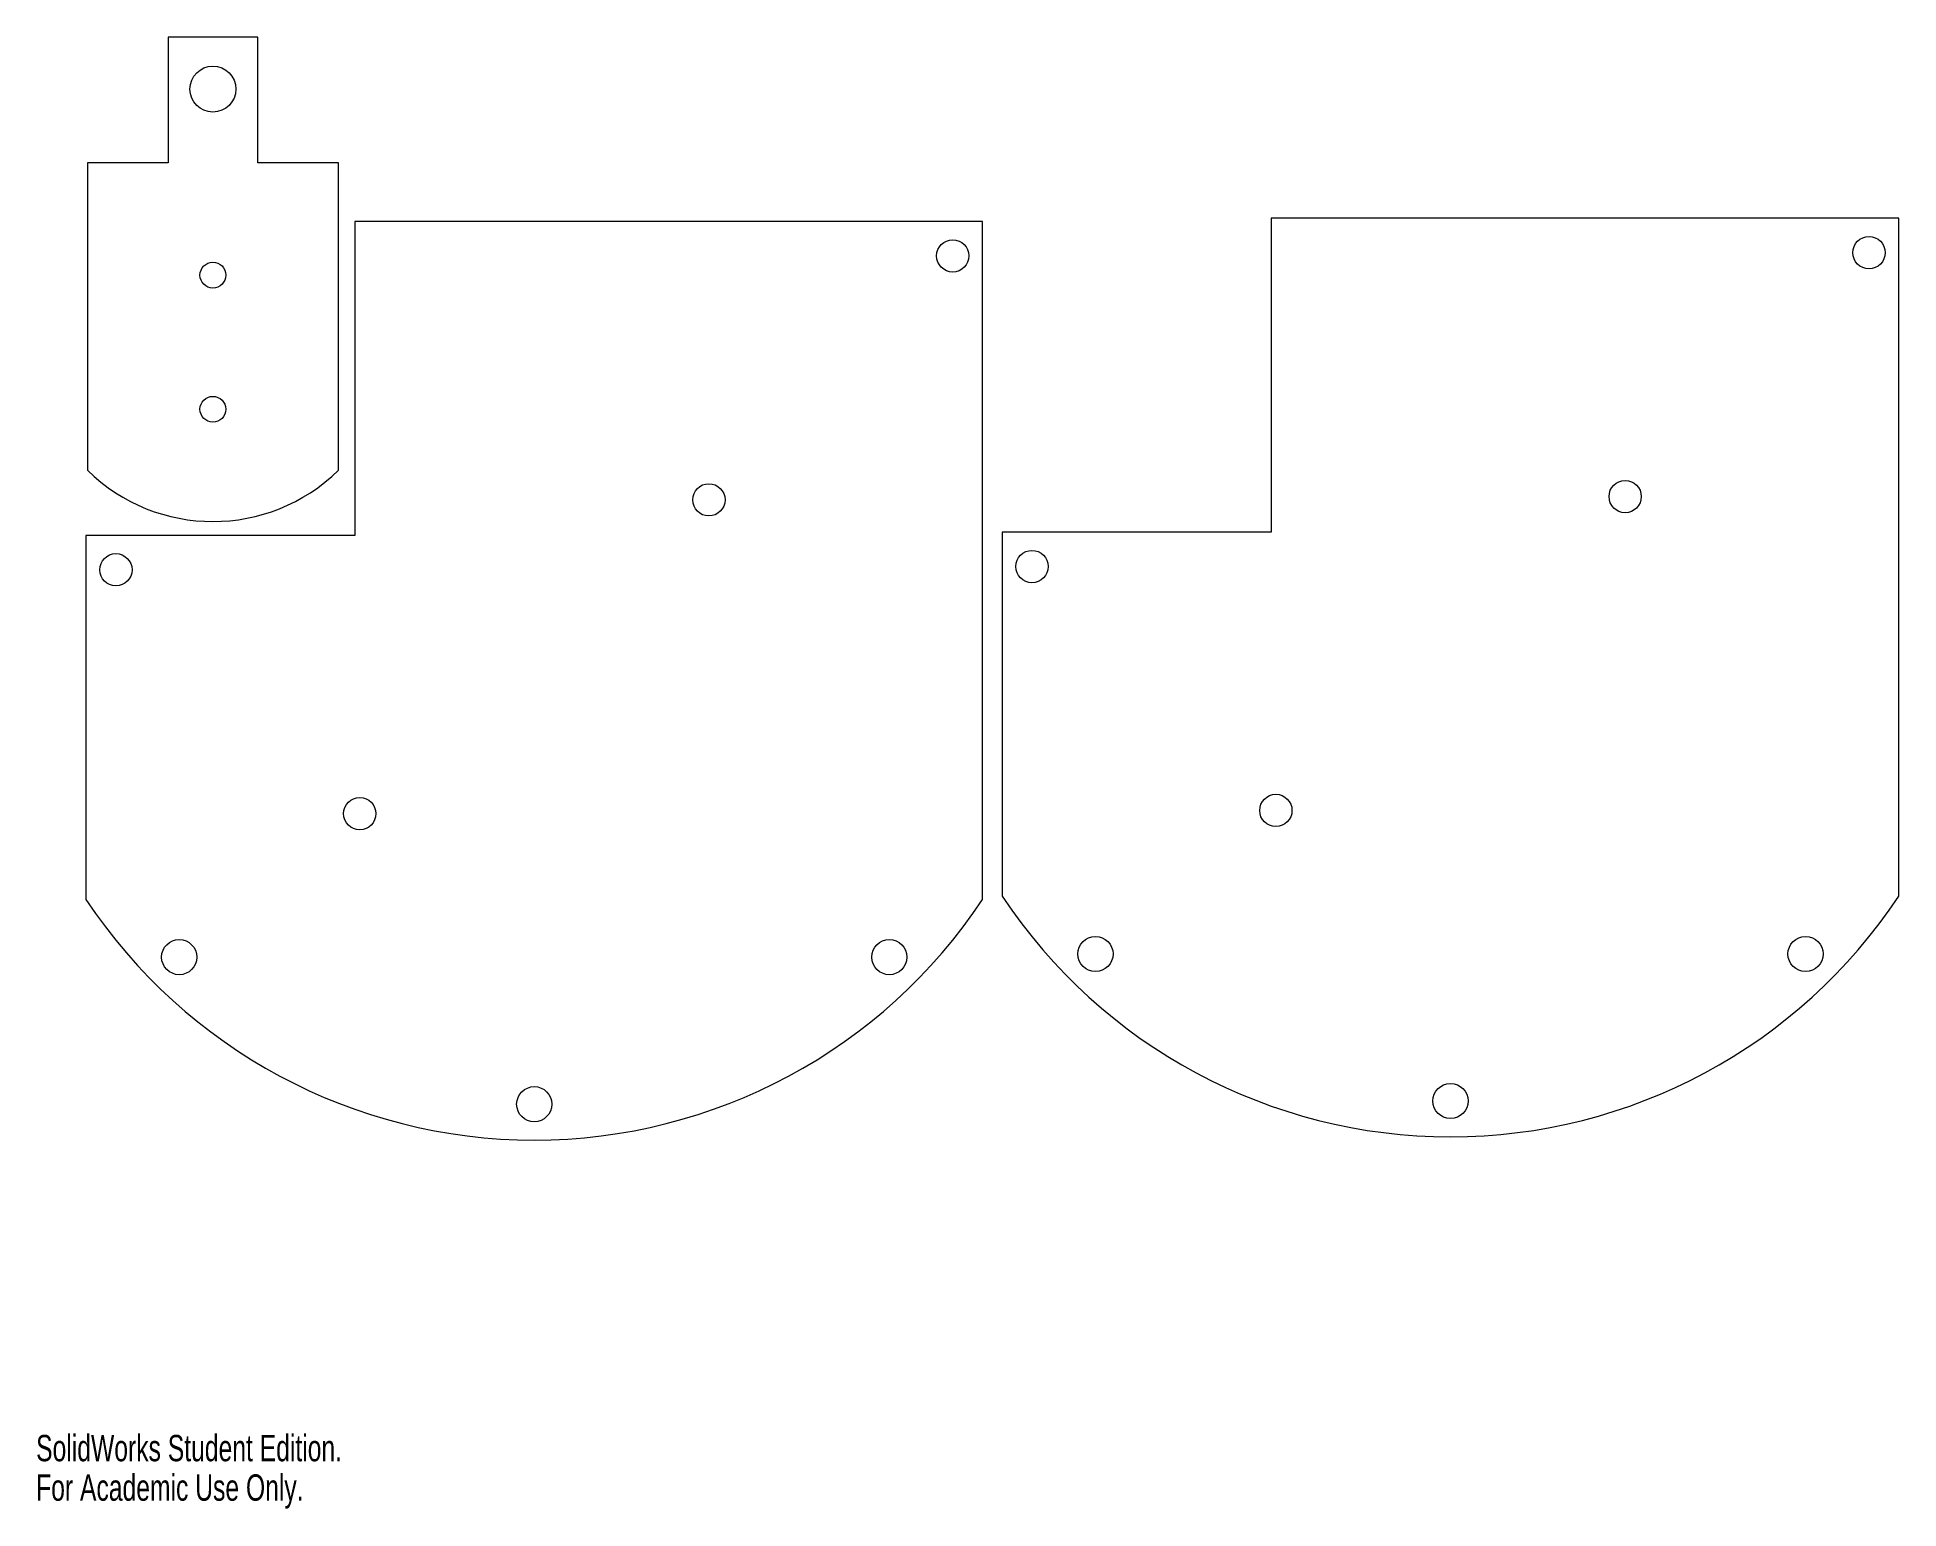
# Model space of a CAD drawing. Header units: inches. Extents: x 0 to 10.4, y 0 to 8.2.
import ezdxf

# ---------------------------------------------------------------- set-up
doc = ezdxf.new("R2010")
doc.units = ezdxf.units.IN
doc.header["$MEASUREMENT"] = 0
doc.styles.add('SLDTEXTSTYLE0', font='TXT', dxfattribs={"width": 0.7})

msp = doc.modelspace()

# ---------------------------------------------------------------- linework, layer by layer
at = {"color": 7, "linetype": 'Continuous', "lineweight": 15}
for p, q in [((1.236, 8.203), (0.736, 8.203)), ((0.736, 8.203), (0.736, 7.503)), ((1.236, 7.503), (1.236, 8.203)), ((0.286, 7.503), (0.286, 5.789)), ((0.736, 7.503), (0.286, 7.503)), ((1.686, 7.503), (1.236, 7.503)), ((1.686, 5.789), (1.686, 7.503)), ((5.278, 7.175), (1.778, 7.175)), ((1.778, 7.175), (1.778, 5.425)), ((5.278, 3.395), (5.278, 7.175)), ((6.888, 7.194), (6.888, 5.444)), ((10.388, 7.194), (6.888, 7.194)), ((10.388, 3.414), (10.388, 7.194)), ((1.778, 5.425), (0.278, 5.425)), ((0.278, 5.425), (0.278, 3.395)), ((6.888, 5.444), (5.388, 5.444)), ((5.388, 5.444), (5.388, 3.414))]:
    msp.add_line(p, q, dxfattribs=at)
for centre, radius in [((0.986, 7.914), 0.128), ((5.112, 6.984), 0.09), ((10.222, 7.002), 0.09), ((0.986, 6.877), 0.072), ((0.986, 6.129), 0.072), ((3.752, 5.624), 0.09), ((8.862, 5.642), 0.09), ((0.445, 5.234), 0.09), ((5.554, 5.252), 0.09), ((1.805, 3.874), 0.09), ((6.914, 3.892), 0.09), ((0.798, 3.074), 0.098), ((4.758, 3.074), 0.098), ((5.908, 3.092), 0.098), ((9.868, 3.092), 0.098), ((2.778, 2.254), 0.098), ((7.888, 2.272), 0.098)]:
    msp.add_circle(centre, radius, dxfattribs=at)
for centre, radius, start, end in [((0.986, 6.503), 1, 225.573, 314.427), ((2.778, 5.054), 3, 213.5573, 326.4427), ((7.888, 5.072), 3, 213.5573, 326.4427)]:
    msp.add_arc(centre, radius, start, end, dxfattribs=at)

# ---------------------------------------------------------------- texts
at = {"color": 7, "linetype": 'Continuous', "char_height": 0.14705, "attachment_point": 1, "style": 'SLDTEXTSTYLE0'}
for s, insert in [('SolidWorks Student Edition.', (0, 0.41)), ('For Academic Use Only.', (0, 0.19))]:
    msp.add_mtext(s, dxfattribs=dict(at, insert=insert))

doc.saveas('drawing.dxf')
